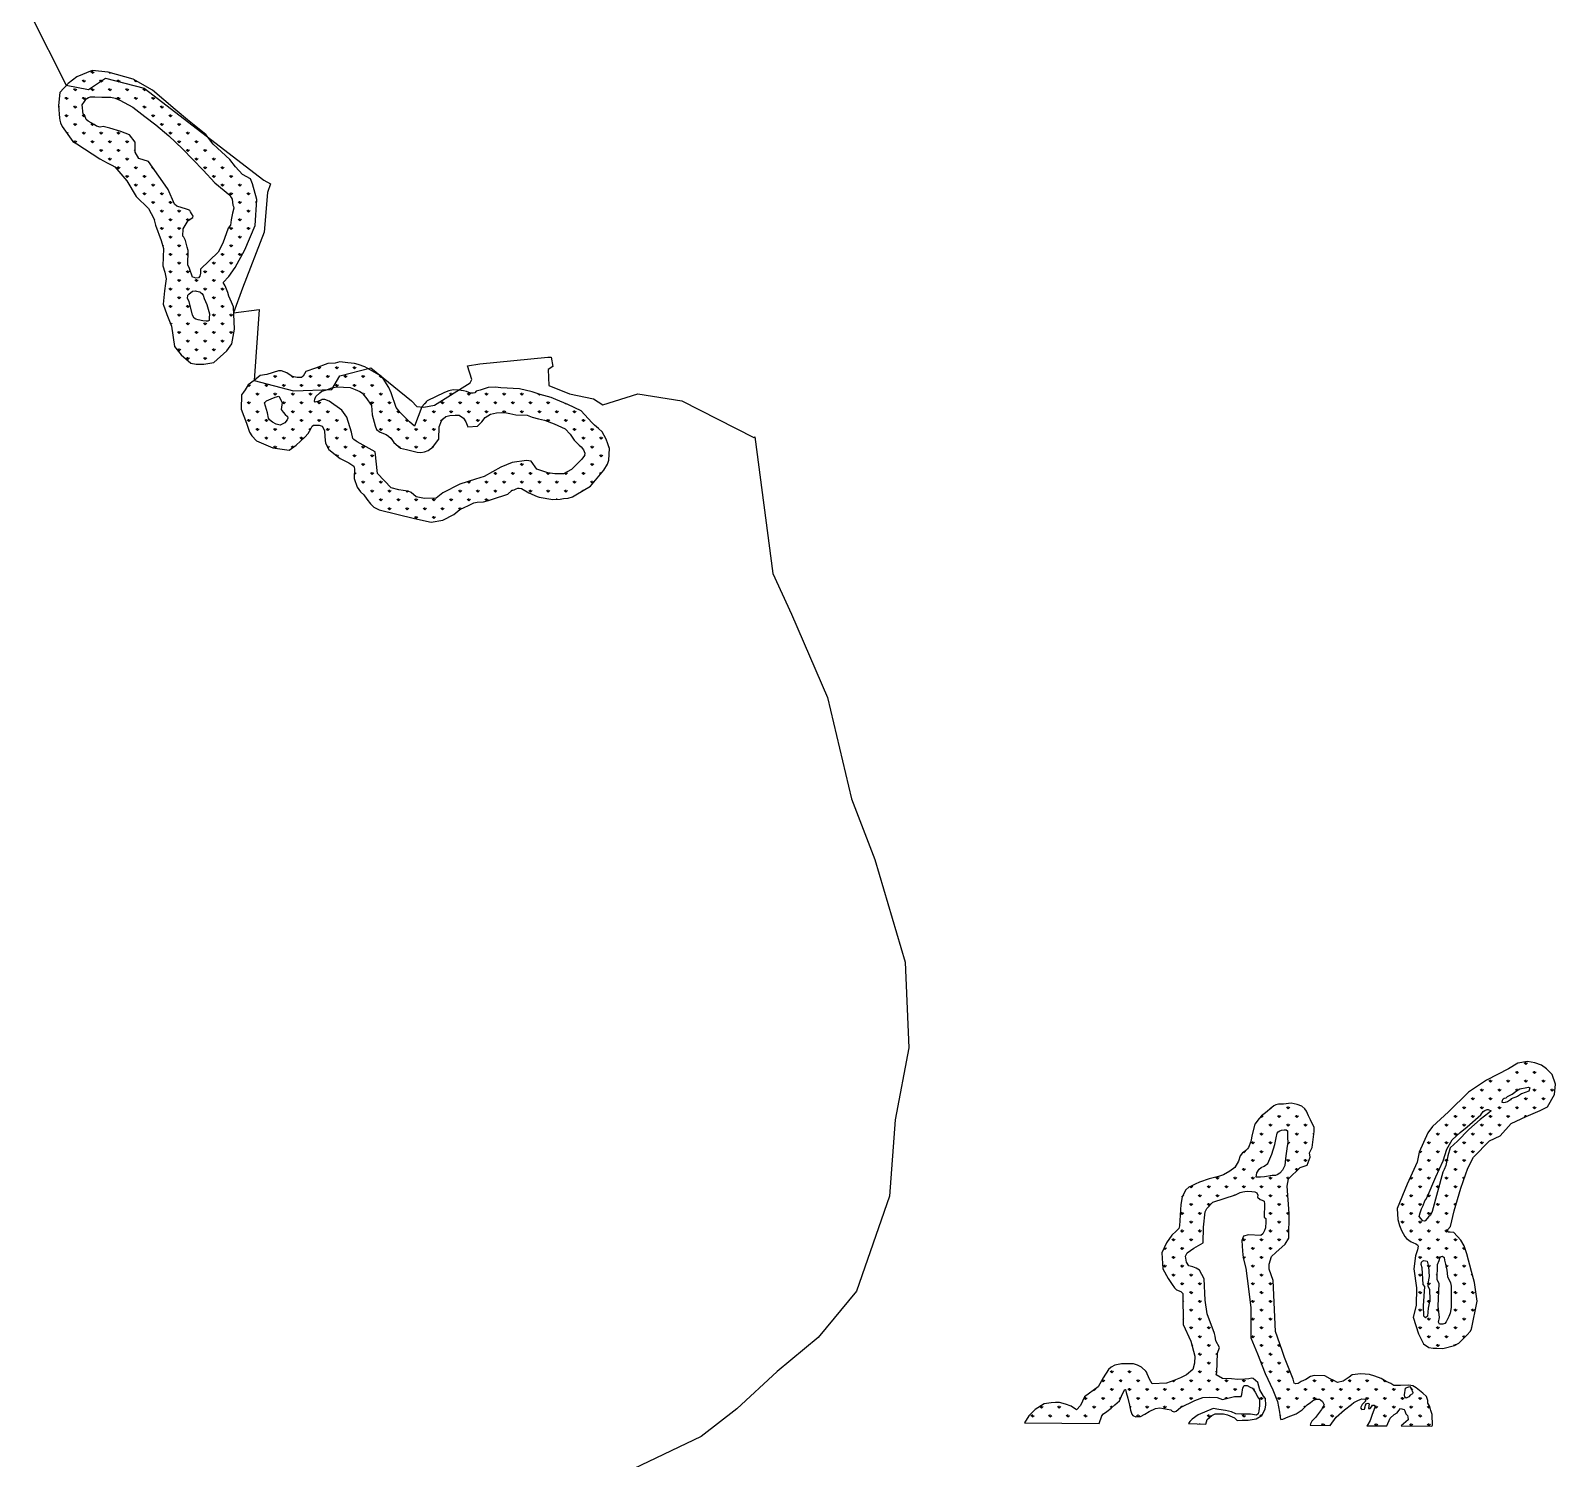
# Model space of a CAD drawing. Header units: metres. Extents: x 273377 to 358923, y 1974345 to 2116525.
# Drawn here: x 279092 to 282202, y 2032848 to 2035759 of the extents above; entities that cross this region are included whole.
import ezdxf

# ---------------------------------------------------------------- set-up
doc = ezdxf.new("R2010")
doc.units = ezdxf.units.M
doc.header["$MEASUREMENT"] = 0
doc.layers.add('DISTRICT BOUNDRY', color=86, linetype='Continuous')
doc.layers.add('MANGROOVE BUFFER ZONE', color=120, linetype='Continuous')
pattern_1 = [(90, (0, 0), (-17.96051224, 17.96051224), [4.7625, -31.15852448]), (45, (0, 0), (-17.96051224, 17.96051224), [4.7625, -20.6375]), (135, (0, 0), (-17.96051224, -17.96051224), [4.7625, -20.6375])]

msp = doc.modelspace()

# ---------------------------------------------------------------- hatches: boundary and pattern name
at = {"layer": 'MANGROOVE BUFFER ZONE'}
h = msp.add_hatch(dxfattribs=at)
h.set_pattern_fill('GRASS', color=256, scale=25)
h.paths.add_polyline_path([(279464.6, 2035527.5), (279449.8, 2035547.3), (279412.8, 2035577.1), (279387.3, 2035598.6), (279341.2, 2035637.4), (279301.5, 2035660.1), (279251, 2035674.4), (279218, 2035677.6), (279186.7, 2035664.6), (279168.9, 2035651.6), (279152.3, 2035632.8), (279149.6, 2035606.1), (279151.9, 2035580.6), (279152.4, 2035576.4), (279153.8, 2035571.4), (279156.8, 2035563.8), (279179, 2035533), (279187.2, 2035528.4), (279202.6, 2035518.1), (279234, 2035497.4), (279241.3, 2035493.6), (279248.7, 2035489.4), (279258.2, 2035485.1), (279264.5, 2035481.6), (279289.1, 2035452.6), (279308.2, 2035421), (279333.2, 2035396.4), (279343.6, 2035375.8), (279347.1, 2035362.2), (279358.6, 2035331.2), (279363.9, 2035315), (279362.3, 2035279.5), (279366.4, 2035266.9), (279368.8, 2035252.9), (279368, 2035243.8), (279365.4, 2035228.5), (279363, 2035201.6), (279370.5, 2035180.5), (279379.8, 2035156.6), (279385.8, 2035114.9), (279399.5, 2035097.9), (279419.4, 2035081.1), (279430.2, 2035079.3), (279446.2, 2035078.8), (279466.5, 2035082.5), (279492.9, 2035106.2), (279502.9, 2035120.5), (279508.4, 2035150.5), (279506.5, 2035196.1), (279502, 2035205.6), (279496.8, 2035217.4), (279495.1, 2035225.4), (279489.2, 2035238.9), (279485.5, 2035245.5), (279496.6, 2035258), (279510.1, 2035276), (279529.2, 2035312.1), (279550.9, 2035361.5), (279554.1, 2035415), (279545.2, 2035446.6), (279541.3, 2035457), (279524.9, 2035465.7), (279510.2, 2035481.3), (279499, 2035496.6)])
h.paths.add_polyline_path([(279234.6, 2035562.2), (279226.9, 2035564.6), (279222.1, 2035567.4), (279209.8, 2035574.4), (279205.9, 2035578.1), (279204.7, 2035581.7), (279203.8, 2035584.9), (279202.8, 2035586.5), (279200, 2035589.1), (279197.7, 2035607.7), (279202.4, 2035614.9), (279205.2, 2035618.4), (279207.3, 2035621), (279210.4, 2035622.6), (279214.8, 2035624.3), (279223.4, 2035624.3), (279237.6, 2035623.4), (279256.4, 2035623.3), (279264.9, 2035621.1), (279274.4, 2035617.5), (279301, 2035602.8), (279325.7, 2035584.2), (279347.8, 2035566.9), (279374.7, 2035544.7), (279402.6, 2035518.2), (279444.5, 2035474.9), (279468.3, 2035448.9), (279498.9, 2035423.5), (279501.4, 2035419.1), (279503.4, 2035415.3), (279504.1, 2035409.3), (279505.2, 2035403.2), (279506.2, 2035400.6), (279506.8, 2035397.3), (279504.1, 2035386.7), (279501.6, 2035373), (279500.3, 2035362.2), (279495.3, 2035356.1), (279484.8, 2035325.9), (279474.8, 2035307.6), (279439.1, 2035272.5), (279439.2, 2035264.4), (279438, 2035258.7), (279435.1, 2035254.8), (279429.7, 2035254.4), (279426.2, 2035255.6), (279422.9, 2035256.7), (279416.4, 2035274.1), (279413.5, 2035281.9), (279414, 2035311.1), (279411.7, 2035317.8), (279410.7, 2035322.7), (279408.3, 2035331.4), (279405, 2035337.8), (279402.8, 2035340), (279403.9, 2035355), (279414.1, 2035372.2), (279423.4, 2035378), (279424.1, 2035380.6), (279420.6, 2035385.9), (279418.5, 2035389.7), (279417, 2035392.2), (279414.8, 2035393.9), (279408.4, 2035395.7), (279401.9, 2035398.1), (279390.5, 2035401.5), (279385.9, 2035405.5), (279373, 2035435.2), (279362.5, 2035450.7), (279332.9, 2035492), (279313.3, 2035498.6), (279306.1, 2035511.5), (279306.1, 2035525.3), (279305.9, 2035531.9), (279294.2, 2035546.3), (279276.4, 2035553.7), (279254.2, 2035559.9), (279240.7, 2035563.5)], flags=16)
h.paths.add_polyline_path([(279422.8, 2035227.6), (279428.6, 2035228.4), (279431.1, 2035228.2), (279437.5, 2035226.4), (279438.7, 2035225.6), (279441.6, 2035223), (279444.5, 2035219.4), (279446.9, 2035213.2), (279451.9, 2035200.6), (279457.5, 2035181.6), (279457.1, 2035172.6), (279456.6, 2035167.8), (279454.2, 2035166.6), (279450.4, 2035166.4), (279443.8, 2035167.4), (279434.3, 2035169.3), (279429.8, 2035170.5), (279425.9, 2035172.9), (279422.8, 2035179.1), (279415.8, 2035206.9), (279412.9, 2035213.1), (279413, 2035219.9), (279415.6, 2035221.9)], flags=16)
h = msp.add_hatch(dxfattribs=at)
h.set_pattern_fill('GRASS', color=256)
h.set_pattern_definition(pattern_1)
h.paths.add_polyline_path([(279664, 2034947.5), (279666.9, 2034952.5), (279669.8, 2034954.5), (279681.1, 2034954.8), (279687.4, 2034952.9), (279692.2, 2034943.7), (279692.6, 2034931.1), (279694.2, 2034917.8), (279701, 2034904.9), (279724.2, 2034886.6), (279741.4, 2034877.6), (279751.7, 2034871.3), (279753.3, 2034865.9), (279752.6, 2034845.7), (279758.4, 2034828.5), (279765.4, 2034818.6), (279772, 2034812.9), (279778.3, 2034803.9), (279786, 2034794.2), (279792.4, 2034787.6), (279803.5, 2034781.7), (279875.2, 2034764.3), (279909.4, 2034757.1), (279933, 2034761), (279955.9, 2034772.7), (279967.7, 2034782.4), (279985.3, 2034791.2), (279996.6, 2034796.5), (280003, 2034797.8), (280016.5, 2034798.2), (280026.6, 2034800.9), (280034.5, 2034804.1), (280065.8, 2034814.2), (280074.3, 2034821.3), (280078.6, 2034823.1), (280082.8, 2034825.1), (280085.9, 2034826), (280089, 2034826.4), (280093.9, 2034825.5), (280108.4, 2034816.6), (280125.3, 2034809.4), (280129.8, 2034807.9), (280157.5, 2034803.3), (280172.6, 2034804.1), (280179.3, 2034805.3), (280189, 2034806.1), (280197.8, 2034808.8), (280204.4, 2034812.8), (280234.4, 2034830.2), (280261.6, 2034862.6), (280269, 2034875.4), (280271.8, 2034883.5), (280272.9, 2034907), (280266.4, 2034926.1), (280258.5, 2034941), (280250.4, 2034947.7), (280242.7, 2034954.5), (280237.4, 2034960.3), (280215.3, 2034984.2), (280188.4, 2034996.7), (280163.9, 2035007.3), (280154.2, 2035011.4), (280131.7, 2035017.3), (280115.7, 2035022.8), (280089.5, 2035028.6), (280051.7, 2035031.1), (280040.9, 2035032.2), (280026, 2035031.4), (280009.3, 2035026), (280001.1, 2035023.9), (279998.6, 2035020.9), (279995.1, 2035019.6), (279989.4, 2035019.8), (279981.2, 2035023), (279975.3, 2035024.8), (279965.6, 2035026.2), (279954.1, 2035026.8), (279945.7, 2035024.8), (279936.8, 2035021.6), (279901.3, 2035004.4), (279890.1, 2034992.3), (279882.8, 2034972.3), (279875.8, 2034952.9), (279865.6, 2034961.2), (279846.1, 2034980.7), (279837.8, 2034990.4), (279828.2, 2035020.3), (279823.3, 2035031.6), (279811.7, 2035049.6), (279807.4, 2035054.6), (279799.5, 2035059.3), (279793.1, 2035062.6), (279774.4, 2035073.4), (279760.8, 2035078.6), (279753.2, 2035080.5), (279739.7, 2035082), (279723, 2035083.6), (279713.8, 2035080.9), (279698.7, 2035080.7), (279673.4, 2035070.9), (279654.2, 2035064.2), (279648.3, 2035054.9), (279645.1, 2035051.6), (279636.2, 2035051.6), (279626, 2035053.6), (279615.4, 2035061.3), (279604.2, 2035065.7), (279598.1, 2035065.6), (279574.5, 2035058), (279560.5, 2035055.8), (279548.7, 2035045.9), (279536.3, 2035037), (279530.4, 2035026.9), (279526.7, 2035021.7), (279524.5, 2035019.3), (279522.5, 2035016.6), (279522.3, 2034987.4), (279532.9, 2034958.5), (279539.3, 2034940.3), (279543.6, 2034932.8), (279553.1, 2034922.9), (279586.4, 2034908.2), (279620, 2034903.8), (279634.4, 2034914.2), (279651.6, 2034930.4), (279658.8, 2034937.6)])
h.paths.add_polyline_path([(279611.4, 2034959.1), (279601.4, 2034954.5), (279593.1, 2034957), (279586.1, 2034960.8), (279580, 2034965.3), (279577.9, 2034969.2), (279575.9, 2034979.6), (279569.7, 2034999.9), (279573.6, 2035004.1), (279583, 2035008.6), (279591.4, 2035011.7), (279599.1, 2035013.9), (279605.6, 2035000.8), (279603.7, 2034986.3), (279607.6, 2034981.5), (279611.5, 2034976.5), (279616.4, 2034972.5), (279616.9, 2034969.2), (279615.9, 2034965.8)], flags=16)
h.paths.add_polyline_path([(279672.9, 2035001.5), (279671.7, 2035003.7), (279672, 2035007.7), (279674, 2035013.3), (279682.3, 2035020.9), (279686.5, 2035023.9), (279693.8, 2035026.1), (279698.3, 2035027.6), (279707, 2035030.8), (279710.7, 2035031.8), (279717.1, 2035032.5), (279744.6, 2035031.5), (279754.4, 2035027.5), (279763.8, 2035023.3), (279769.3, 2035020), (279772.1, 2035016), (279776, 2035011.1), (279787.8, 2034994.7), (279789.3, 2034975.7), (279795.6, 2034953.6), (279798, 2034945.9), (279805.3, 2034940.3), (279817.5, 2034935.4), (279822.6, 2034932.5), (279827.6, 2034927.3), (279833.5, 2034919.4), (279846.7, 2034907.9), (279859.3, 2034905.1), (279870, 2034902.3), (279880.9, 2034899.9), (279888.5, 2034899), (279895.9, 2034900.1), (279903.3, 2034902.9), (279913.3, 2034910.4), (279916, 2034914.7), (279925.2, 2034926.1), (279925.9, 2034951), (279930.6, 2034963.5), (279933.9, 2034967.9), (279939.6, 2034972), (279947.7, 2034974.4), (279958.1, 2034975.3), (279966.5, 2034975.3), (279975.7, 2034968.7), (279980.2, 2034961.2), (279984.3, 2034951.6), (280004.1, 2034952.8), (280012.5, 2034961.7), (280019.4, 2034970.3), (280030.7, 2034977.3), (280043, 2034979.6), (280052.7, 2034980.2), (280062.8, 2034980), (280070.1, 2034978.5), (280082.1, 2034975.7), (280105.1, 2034974.9), (280115.4, 2034971.1), (280128.5, 2034967.4), (280140.8, 2034964.6), (280160, 2034957.6), (280183, 2034947), (280193.1, 2034936), (280201.3, 2034924.2), (280209.2, 2034915.8), (280211.6, 2034913.8), (280215.3, 2034910.7), (280220.4, 2034904.2), (280222.9, 2034897.8), (280222.1, 2034892.5), (280217, 2034885.3), (280195.5, 2034864.1), (280179.5, 2034855.7), (280161.7, 2034855.5), (280147.1, 2034857.7), (280131.3, 2034863), (280124.9, 2034865), (280113.3, 2034881.4), (280103.8, 2034882.3), (280074.7, 2034878.8), (280051.4, 2034868.8), (280017.3, 2034850), (280000.2, 2034844.3), (279967.9, 2034834.3), (279933.1, 2034816.6), (279919.6, 2034805.9), (279895.8, 2034804.9), (279878.7, 2034808.4), (279868.8, 2034817.3), (279862.8, 2034819.8), (279852.5, 2034821.2), (279843.2, 2034823), (279828, 2034826.9), (279800.3, 2034856.2), (279795.5, 2034900.5), (279758.9, 2034920.7), (279756.3, 2034922), (279751.6, 2034925.3), (279749.6, 2034927.7), (279746.7, 2034940.2), (279737.8, 2034970.8), (279727.4, 2034985.2), (279701.6, 2035003.3), (279692.6, 2035007), (279687.2, 2035007), (279685.2, 2035005.9), (279680.9, 2035004.6), (279678.3, 2035002.6)], flags=16)
h = msp.add_hatch(dxfattribs=at)
h.set_pattern_fill('GRASS', color=256)
h.set_pattern_definition(pattern_1)
h.paths.add_polyline_path([(282014.8, 2033092.5), (282022.2, 2033100.2), (282028, 2033106.5), (282031, 2033111.3), (282042.4, 2033168.7), (282036.8, 2033206.5), (282030.9, 2033229.2), (282021.4, 2033265.2), (282016.1, 2033281.6), (282009.5, 2033293.2), (281994.6, 2033308.3), (281987.1, 2033309.3), (281983.4, 2033309), (281982.7, 2033311.6), (281982.8, 2033314.5), (281987.9, 2033320.5), (281995.9, 2033352.8), (282009, 2033399.1), (282023.3, 2033439.6), (282035.2, 2033462.3), (282067.7, 2033495.5), (282089.3, 2033505.7), (282111.5, 2033530.6), (282142.2, 2033545.3), (282170.7, 2033557.6), (282186.1, 2033565), (282200.2, 2033590.2), (282202.2, 2033611), (282195.6, 2033630.4), (282190.1, 2033636.4), (282183.8, 2033642.6), (282173.7, 2033649.5), (282160.4, 2033654.4), (282145.3, 2033657), (282125.5, 2033654.1), (282106.1, 2033642.2), (282061.2, 2033619), (282025.1, 2033595), (281984, 2033554.3), (281951.1, 2033524.9), (281941.7, 2033512), (281924.5, 2033472.6), (281919.9, 2033451.8), (281899.9, 2033406.9), (281879.3, 2033357.6), (281880.9, 2033335.3), (281883.9, 2033323), (281887.9, 2033312.4), (281895.2, 2033300.5), (281898.5, 2033296.5), (281908, 2033289.7), (281911.6, 2033288.2), (281917.4, 2033285.2), (281920.8, 2033283.4), (281921.9, 2033280.7), (281920.5, 2033273.1), (281917, 2033261), (281913.1, 2033234.4), (281918.7, 2033195.7), (281917.9, 2033159.5), (281911.7, 2033135.7), (281922.9, 2033101.7), (281932.9, 2033081.4), (281944.1, 2033073.9), (281953.1, 2033072.9), (281959.9, 2033072.9), (281972.6, 2033072.2), (281996.1, 2033078.5), (282004.8, 2033082.9)])
h.paths.add_polyline_path([(281965.4, 2033121.8), (281963.7, 2033126), (281965.4, 2033135.6), (281963, 2033158.6), (281965.1, 2033204.6), (281960.9, 2033212.2), (281961.8, 2033243.1), (281965.3, 2033251.5), (281967.3, 2033258.5), (281968.8, 2033259.9), (281971.6, 2033260.2), (281975, 2033257.6), (281976.2, 2033251.9), (281977.8, 2033244), (281979.1, 2033238), (281980.3, 2033231.6), (281982.3, 2033219.2), (281987.8, 2033206.3), (281989.8, 2033199.4), (281989.8, 2033194.3), (281989.7, 2033155.5), (281987.1, 2033144.4), (281984.9, 2033137.5), (281982.3, 2033132), (281979.4, 2033126.7), (281976.8, 2033123.3), (281972.8, 2033121.6)], flags=16)
h.paths.add_polyline_path([(281936.8, 2033134.8), (281933.4, 2033138), (281932.8, 2033158.9), (281935.6, 2033198.7), (281932.2, 2033202.7), (281930.1, 2033236.6), (281928.6, 2033243.4), (281928.8, 2033248.2), (281930.8, 2033250.1), (281933.9, 2033251.5), (281940.3, 2033249.9), (281943.5, 2033239.5), (281944.8, 2033218.8), (281941.9, 2033204.9), (281941.9, 2033199.9), (281945.3, 2033192.7), (281946.3, 2033171), (281942.3, 2033154), (281941, 2033138.3)], flags=16)
h.paths.add_polyline_path([(281934.1, 2033331.5), (281931.5, 2033332.2), (281924.5, 2033341.1), (281926.3, 2033348.8), (281929.1, 2033357), (281932.2, 2033363.5), (281935.9, 2033373.4), (281937.8, 2033376.2), (281940.2, 2033380.6), (281958, 2033422.2), (281973, 2033454.7), (281980.5, 2033478.2), (281991.8, 2033497.3), (282008.1, 2033512.8), (282022, 2033523.9), (282049.9, 2033548.6), (282054.4, 2033555.1), (282057.8, 2033557.2), (282063, 2033559.5), (282064.9, 2033559.5), (282071.3, 2033556.5), (282066.4, 2033552.3), (282048.3, 2033538.9), (282025.6, 2033518.4), (282002.6, 2033494.9), (281987.6, 2033481.2), (281982.5, 2033464.9), (281978.4, 2033445.2), (281975.2, 2033437.1), (281972.2, 2033431.9), (281950.6, 2033351.5), (281947.4, 2033344.2), (281943.3, 2033340.7), (281940.7, 2033337.4), (281936.4, 2033332.3)], flags=16)
h.paths.add_polyline_path([(282093.3, 2033573.4), (282094.3, 2033578.3), (282095.6, 2033581.4), (282097.3, 2033582.7), (282101.3, 2033583.4), (282104.3, 2033585.6), (282114.1, 2033590.5), (282119.2, 2033594.9), (282122.8, 2033597.7), (282129.8, 2033601.7), (282143.8, 2033604), (282147, 2033604.6), (282150, 2033603.7), (282147.9, 2033596.5), (282140.4, 2033593.8), (282133.2, 2033591.2), (282124.4, 2033585.7), (282111.6, 2033581.2), (282110.2, 2033579.2), (282104.4, 2033575.2), (282099.8, 2033573.5), (282096.7, 2033572.8)], flags=16)
h = msp.add_hatch(dxfattribs=at)
h.set_pattern_fill('GRASS', color=256)
h.set_pattern_definition(pattern_1)
h.paths.add_polyline_path([(281626.7, 2033210.4), (281618.6, 2033233.5), (281618.1, 2033244), (281623, 2033259.4), (281632.1, 2033268), (281650.7, 2033284.7), (281658.5, 2033297.1), (281658.8, 2033347.5), (281655.2, 2033402.9), (281657.8, 2033418.3), (281681.6, 2033441.3), (281696, 2033446.1), (281701.6, 2033461.9), (281700.9, 2033470.7), (281706.1, 2033482), (281709.9, 2033514.8), (281709.9, 2033522.9), (281702.3, 2033538.6), (281698.2, 2033546.6), (281694.2, 2033556.3), (281691, 2033560.8), (281685, 2033565.9), (281675.2, 2033569.5), (281663.5, 2033572.1), (281647.5, 2033570.3), (281644.2, 2033570.3), (281637.4, 2033570.2), (281631.8, 2033568.7), (281628.1, 2033567), (281623.6, 2033563.7), (281611, 2033552.3), (281602.5, 2033546.4), (281597.8, 2033541.2), (281588.8, 2033529.2), (281583.8, 2033508.1), (281580.9, 2033493.9), (281576.2, 2033482.2), (281574.1, 2033479), (281570.6, 2033475.9), (281567.6, 2033473.2), (281564, 2033470.8), (281559.1, 2033464.6), (281555.7, 2033454.2), (281548.6, 2033441.2), (281538, 2033433.4), (281525.4, 2033426.4), (281515.2, 2033423), (281495.9, 2033417.9), (281476, 2033411.1), (281467.5, 2033407), (281459, 2033403.2), (281454.2, 2033401), (281448.4, 2033395.4), (281440.6, 2033381.6), (281438.2, 2033365.6), (281435.6, 2033321.9), (281434.1, 2033316.6), (281429, 2033311.3), (281419.8, 2033303), (281409, 2033287.3), (281399.5, 2033267.3), (281401.4, 2033234.7), (281412.7, 2033214.8), (281420.2, 2033202.3), (281425.3, 2033196.1), (281429.1, 2033191.9), (281438.4, 2033188.6), (281442.5, 2033183.9), (281442.7, 2033120.8), (281458.3, 2033086.7), (281466.5, 2033056.6), (281466, 2033042.4), (281462.9, 2033029), (281449.7, 2033018.2), (281437.2, 2033012.4), (281424.2, 2033006.7), (281409.3, 2033001.1), (281379.6, 2033000), (281374.2, 2033009.8), (281367.7, 2033025.2), (281358.3, 2033033.9), (281350, 2033038), (281341.9, 2033040.5), (281330.7, 2033041), (281324.4, 2033041), (281316.9, 2033041), (281303.4, 2033038), (281296.3, 2033034.1), (281290.9, 2033029.3), (281279.5, 2033012.5), (281269.4, 2032993.6), (281241.9, 2032973.8), (281233.5, 2032956), (281225.6, 2032947.2), (281223.1, 2032948.4), (281214.6, 2032954.5), (281202.7, 2032958.7), (281191.1, 2032961.7), (281182.4, 2032961.7), (281173.7, 2032961.4), (281159.7, 2032959.3), (281141, 2032947.9), (281128.1, 2032934.5), (281119.3, 2032920.3), (281271.5, 2032919.1), (281276.8, 2032935.1), (281280.4, 2032939), (281287.4, 2032943.4), (281296.4, 2032950.6), (281303.8, 2032957), (281313.1, 2032965.7), (281319.4, 2032979.8), (281324, 2032988.5), (281325.7, 2032988.5), (281326.7, 2032982.5), (281329.8, 2032971.1), (281333.5, 2032956.4), (281335.8, 2032946.3), (281338.1, 2032938.1), (281340.6, 2032935.3), (281346.5, 2032932.8), (281355.8, 2032933.4), (281364.8, 2032937.9), (281373.9, 2032943.8), (281386.7, 2032949.7), (281395.4, 2032951.3), (281417.5, 2032946.9), (281420.2, 2032944.1), (281424.6, 2032942.9), (281429, 2032944.6), (281437.2, 2032951.7), (281466.7, 2032965.9), (281482.8, 2032972.3), (281497.3, 2032972.6), (281512.6, 2032972.1), (281522.9, 2032968.4), (281547.4, 2032974.1), (281561.1, 2032974.4), (281562.3, 2032978.2), (281564.9, 2032992.2), (281567.5, 2032996.9), (281573.8, 2032996.9), (281579.9, 2032993.4), (281584.3, 2032990.9), (281589.5, 2032983.3), (281592.6, 2032978.6), (281594.5, 2032973.4), (281598.8, 2032967.8), (281598.3, 2032955.9), (281597.3, 2032944.1), (281595.9, 2032939.2), (281592.8, 2032936.4), (281580.3, 2032938), (281561.1, 2032938), (281550.5, 2032938.8), (281541.4, 2032943), (281529.2, 2032945.4), (281515.7, 2032947.7), (281504.1, 2032949.7), (281473.3, 2032936.7), (281461.4, 2032927.8), (281456.5, 2032923.1), (281453.6, 2032919.3), (281489.3, 2032917.6), (281491.8, 2032927.5), (281501.3, 2032935.5), (281508.3, 2032938.6), (281515.4, 2032938.9), (281525.4, 2032938.6), (281533.3, 2032937.1), (281547.4, 2032931), (281553.3, 2032925.1), (281563.2, 2032925.7), (281575.8, 2032925.7), (281591.6, 2032928.9), (281603.4, 2032935.6), (281606.6, 2032941.6), (281610.3, 2032949.2), (281611.5, 2032956.2), (281610.8, 2032969.8), (281606.9, 2032974.9), (281599.6, 2032987.7), (281595.2, 2033002.9), (281585.5, 2033010.9), (281583.1, 2033011.4), (281577.1, 2033010.3), (281568.4, 2033009.4), (281554.6, 2033009.2), (281541.3, 2033009.9), (281523.4, 2033010.9), (281510.5, 2033018.6), (281511.9, 2033023.4), (281513, 2033062.3), (281517.2, 2033073.8), (281509.8, 2033087.8), (281508.4, 2033097.1), (281506.6, 2033102.4), (281492, 2033142.8), (281487.9, 2033170.8), (281485.5, 2033214), (281476.1, 2033231.9), (281469.8, 2033235.9), (281462.6, 2033238.8), (281454.6, 2033240.5), (281449.5, 2033247.9), (281447.8, 2033260.3), (281451, 2033266.8), (281464.8, 2033276.5), (281483.6, 2033287.7), (281484.6, 2033319.8), (281488.1, 2033350.5), (281491.4, 2033357.8), (281503.6, 2033370.6), (281549.7, 2033385.5), (281558.9, 2033389.9), (281564.3, 2033391.6), (281568.6, 2033392.2), (281574, 2033392.9), (281583.3, 2033392.2), (281588.8, 2033391.2), (281593.5, 2033389.5), (281595.1, 2033384.5), (281594.8, 2033380.6), (281599.9, 2033375.7), (281604.2, 2033374.4), (281608.3, 2033372.5), (281608.8, 2033367.2), (281608.3, 2033339.6), (281611.6, 2033337.3), (281611.6, 2033330), (281610.8, 2033317.9), (281608.7, 2033312.8), (281605.1, 2033306.1), (281601.4, 2033302.7), (281575.9, 2033304.1), (281565.9, 2033301.2), (281562.4, 2033292.3), (281564.2, 2033270.3), (281565, 2033257), (281570.9, 2033235.9), (281573.3, 2033214.5), (281580.9, 2033155.8), (281581.2, 2033117.6), (281580.8, 2033094.1), (281594.6, 2033061), (281610.5, 2033020.8), (281626, 2032987.5), (281635.3, 2032964.3), (281639.3, 2032942.2), (281640.8, 2032931.4), (281642.1, 2032927.6), (281646.3, 2032927.9), (281657.2, 2032932.5), (281673.2, 2032938.6), (281685.8, 2032947), (281696, 2032957.3), (281698.8, 2032959.2), (281701.8, 2032961.3), (281706.5, 2032965.1), (281711, 2032967.5), (281714.8, 2032969), (281720.8, 2032969), (281722.9, 2032967.7), (281726.9, 2032963.8), (281730.2, 2032956.9), (281725.1, 2032947.9), (281712.6, 2032931.4), (281705.2, 2032923.6), (281702.6, 2032918.4), (281701.9, 2032915.7), (281742.8, 2032915.3), (281755.2, 2032932.4), (281772.2, 2032946.7), (281786.2, 2032957.9), (281790.7, 2032961.8), (281794, 2032963.6), (281798.9, 2032966.1), (281803.8, 2032968), (281807.2, 2032969.2), (281813.6, 2032968.9), (281815.7, 2032965.5), (281811.7, 2032961.3), (281808.2, 2032957.9), (281804.8, 2032951.2), (281807.1, 2032948), (281812.7, 2032948.5), (281814.3, 2032953.4), (281814.9, 2032956.3), (281816.6, 2032960), (281819.6, 2032960.3), (281822, 2032959.1), (281821.2, 2032949.8), (281824.2, 2032949.9), (281827.1, 2032953.4), (281829.2, 2032956.8), (281833.4, 2032956.8), (281833.6, 2032952), (281828.3, 2032937.7), (281824.2, 2032925.5), (281819.7, 2032917.2), (281817.5, 2032914.7), (281858.4, 2032914.4), (281865.1, 2032929.9), (281873, 2032937.3), (281879.4, 2032941.2), (281882.9, 2032945.4), (281886.4, 2032949.6), (281893.8, 2032947.4), (281895.2, 2032945.1), (281896.9, 2032939.1), (281898.1, 2032937.3), (281900.3, 2032935.2), (281901.3, 2032932.5), (281901.5, 2032926.9), (281887.4, 2032914.2), (281950.3, 2032913.7), (281951, 2032914.6), (281951.3, 2032915.9), (281951.3, 2032921.7), (281950.9, 2032930.7), (281950.6, 2032937.5), (281948.1, 2032945.7), (281945.9, 2032953.9), (281941.6, 2032960.7), (281942, 2032965.9), (281939, 2032974.5), (281931.7, 2032981.1), (281917.9, 2032991.7), (281911.2, 2032995.8), (281903.4, 2032997), (281886.4, 2032996.8), (281872.4, 2032996.7), (281866.4, 2033000.4), (281856.9, 2033004.7), (281846.4, 2033010.6), (281834.1, 2033015.4), (281822.7, 2033019.2), (281805.4, 2033020.1), (281787.8, 2033018.3), (281781.7, 2033013.3), (281769.3, 2033005.3), (281757.9, 2033002.8), (281750.2, 2033006.9), (281743, 2033010.3), (281731.8, 2033016.5), (281710.3, 2033016.8), (281702.8, 2033015), (281693.1, 2033009.1), (281683.9, 2033004.8), (281677.5, 2033000.9), (281672.6, 2032999.7), (281669.1, 2033001.6), (281667.4, 2033009.7), (281649.8, 2033054), (281645, 2033068.2), (281631.2, 2033106.9)])
h.paths.add_polyline_path([(281600.8, 2033421.2), (281591.8, 2033421.3), (281593.5, 2033430), (281597.6, 2033437.9), (281601.7, 2033441), (281608.3, 2033443.7), (281615.3, 2033449.1), (281623.8, 2033468.2), (281630, 2033488), (281632.4, 2033501.7), (281634.4, 2033511), (281636.6, 2033513.9), (281640.1, 2033515.8), (281643.6, 2033517.3), (281648.7, 2033518), (281653.2, 2033517.9), (281655.5, 2033515.6), (281655.7, 2033509), (281656, 2033502.6), (281656.2, 2033492.3), (281654.9, 2033484.5), (281651.9, 2033459.3), (281650.5, 2033445), (281645.4, 2033435.5), (281640.4, 2033429.4), (281634.8, 2033426.5), (281631.3, 2033424.9), (281624.2, 2033424.8), (281609, 2033422.2)], flags=16)
h.paths.add_polyline_path([(281896.5, 2032991.4), (281898.8, 2032992.7), (281905.3, 2032994.4), (281907.8, 2032990.3), (281911.6, 2032982.3), (281910.9, 2032979.7), (281905.6, 2032976.7), (281903.3, 2032973.8), (281897.7, 2032970.8), (281895.2, 2032972.7), (281894.1, 2032977.6)], flags=16)
h.paths.add_polyline_path([(281936.8, 2033134.8), (281933.4, 2033138), (281932.8, 2033158.9), (281935.6, 2033198.7), (281932.2, 2033202.7), (281930.1, 2033236.6), (281928.6, 2033243.4), (281928.8, 2033248.2), (281930.8, 2033250.1), (281933.9, 2033251.5), (281940.3, 2033249.9), (281943.5, 2033239.5), (281944.8, 2033218.8), (281941.9, 2033204.9), (281941.9, 2033199.9), (281945.3, 2033192.7), (281946.3, 2033171), (281942.3, 2033154), (281941, 2033138.3)], flags=16)
h.paths.add_polyline_path([(281934.1, 2033331.5), (281931.5, 2033332.2), (281924.5, 2033341.1), (281926.3, 2033348.8), (281929.1, 2033357), (281932.2, 2033363.5), (281935.9, 2033373.4), (281937.8, 2033376.2), (281940.2, 2033380.6), (281958, 2033422.2), (281973, 2033454.7), (281980.5, 2033478.2), (281991.8, 2033497.3), (282008.1, 2033512.8), (282022, 2033523.9), (282049.9, 2033548.6), (282054.4, 2033555.1), (282057.8, 2033557.2), (282063, 2033559.5), (282064.9, 2033559.5), (282071.3, 2033556.5), (282066.4, 2033552.3), (282048.3, 2033538.9), (282025.6, 2033518.4), (282002.6, 2033494.9), (281987.6, 2033481.2), (281982.5, 2033464.9), (281978.4, 2033445.2), (281975.2, 2033437.1), (281972.2, 2033431.9), (281950.6, 2033351.5), (281947.4, 2033344.2), (281943.3, 2033340.7), (281940.7, 2033337.4), (281936.4, 2033332.3)], flags=16)

# ---------------------------------------------------------------- linework, layer by layer
at = {"layer": 'DISTRICT BOUNDRY'}
msp.add_polyline3d([(279092.4, 2035792.2, 0), (279165, 2035647.6, 0), (279210.8, 2035638.8, 0), (279245.7, 2035662.5, 0), (279324.3, 2035641.6, 0), (279568.2, 2035454, 0), (279582.1, 2035447, 0), (279575.4, 2035428.9, 0), (279568.8, 2035348.3, 0), (279524.8, 2035234.2, 0), (279506.4, 2035183.7, 0), (279558.9, 2035190.5, 0), (279548.2, 2035045.6, 0), (279628.7, 2035024.4, 0), (279707.2, 2035027.7, 0), (279723.5, 2035055.3, 0), (279786.3, 2035071.7, 0), (279869.2, 2035004.3, 0), (279880.5, 2034992.7, 0), (279894.8, 2034991.2, 0), (279916.3, 2034995.6, 0), (279988.7, 2035040.7, 0), (279992.7, 2035047.8, 0), (279983.4, 2035075.6, 0), (280008.7, 2035079.6, 0), (280147.6, 2035093.1, 0), (280154.1, 2035093.2, 0), (280157.5, 2035074.6, 0), (280147.8, 2035068.2, 0), (280149.2, 2035035.8, 0), (280191.4, 2035018.4, 0), (280240.8, 2035008.3, 0), (280259.5, 2034996.2, 0), (280330.9, 2035018.5, 0), (280420.9, 2035004.5, 0), (280567.6, 2034929.8, 0), (280569.2, 2034930.9, 0), (280606.1, 2034652.1, 0), (280644.5, 2034569.2, 0), (280717.6, 2034399.6, 0), (280766.7, 2034192.8, 0), (280814.2, 2034069, 0), (280876, 2033859.7, 0), (280883.2, 2033685, 0), (280856, 2033538.6, 0), (280844.1, 2033382.4, 0), (280776.6, 2033188.8, 0), (280698.5, 2033094.4, 0), (280614.7, 2033025.4, 0), (280533.1, 2032948.9, 0), (280459.8, 2032892.8, 0), (280321.9, 2032826.7, 0)], dxfattribs=at)
at = {"layer": 'MANGROOVE BUFFER ZONE', "flags": 128}
for points in [[(279529.2, 2035312.1), (279550.9, 2035361.5), (279554.1, 2035415), (279545.2, 2035446.6), (279541.3, 2035457), (279524.9, 2035465.7), (279510.2, 2035481.3), (279499, 2035496.6), (279464.6, 2035527.5), (279449.8, 2035547.3), (279412.8, 2035577.1), (279387.3, 2035598.6), (279341.2, 2035637.4), (279301.5, 2035660.1), (279251, 2035674.4), (279218, 2035677.6), (279186.7, 2035664.6), (279168.9, 2035651.6), (279152.3, 2035632.8), (279149.6, 2035606.1), (279151.9, 2035580.6), (279152.4, 2035576.4), (279153.8, 2035571.4), (279156.8, 2035563.8), (279179, 2035533), (279187.2, 2035528.4), (279202.6, 2035518.1), (279234, 2035497.4), (279241.3, 2035493.6), (279248.7, 2035489.4), (279258.2, 2035485.1), (279264.5, 2035481.6), (279289.1, 2035452.6), (279308.2, 2035421), (279333.2, 2035396.4), (279343.6, 2035375.8), (279347.1, 2035362.2), (279358.6, 2035331.2), (279363.9, 2035315), (279362.3, 2035279.5), (279366.4, 2035266.9), (279368.8, 2035252.9), (279368, 2035243.8), (279365.4, 2035228.5), (279363, 2035201.6), (279370.5, 2035180.5), (279379.8, 2035156.6), (279385.8, 2035114.9), (279399.5, 2035097.9), (279419.4, 2035081.1), (279430.2, 2035079.3), (279446.2, 2035078.8), (279466.5, 2035082.5), (279492.9, 2035106.2), (279502.9, 2035120.5), (279508.4, 2035150.5), (279506.5, 2035196.1), (279502, 2035205.6), (279496.8, 2035217.4), (279495.1, 2035225.4), (279489.2, 2035238.9), (279485.5, 2035245.5), (279496.6, 2035258), (279510.1, 2035276)], [(279414, 2035311.1), (279411.7, 2035317.8), (279410.7, 2035322.7), (279408.3, 2035331.4), (279405, 2035337.8), (279402.8, 2035340), (279403.9, 2035355), (279414.1, 2035372.2), (279423.4, 2035378), (279424.1, 2035380.6), (279420.6, 2035385.9), (279418.5, 2035389.7), (279417, 2035392.2), (279414.8, 2035393.9), (279408.4, 2035395.7), (279401.9, 2035398.1), (279390.5, 2035401.5), (279385.9, 2035405.5), (279373, 2035435.2), (279362.5, 2035450.7), (279332.9, 2035492), (279313.3, 2035498.6), (279306.1, 2035511.5), (279306.1, 2035525.3), (279305.9, 2035531.9), (279294.2, 2035546.3), (279276.4, 2035553.7), (279254.2, 2035559.9), (279240.7, 2035563.5), (279234.6, 2035562.2), (279226.9, 2035564.6), (279222.1, 2035567.4), (279209.8, 2035574.4), (279205.9, 2035578.1), (279204.7, 2035581.7), (279203.8, 2035584.9), (279202.8, 2035586.5), (279200, 2035589.1), (279197.7, 2035607.7), (279202.4, 2035614.9), (279205.2, 2035618.4), (279207.3, 2035621), (279210.4, 2035622.6), (279214.8, 2035624.3), (279223.4, 2035624.3), (279237.6, 2035623.4), (279256.4, 2035623.3), (279264.9, 2035621.1), (279274.4, 2035617.5), (279301, 2035602.8), (279325.7, 2035584.2), (279347.8, 2035566.9), (279374.7, 2035544.7), (279402.6, 2035518.2), (279444.5, 2035474.9), (279468.3, 2035448.9), (279498.9, 2035423.5), (279501.4, 2035419.1), (279503.4, 2035415.3), (279504.1, 2035409.3), (279505.2, 2035403.2), (279506.2, 2035400.6), (279506.8, 2035397.3), (279504.1, 2035386.7), (279501.6, 2035373), (279500.3, 2035362.2), (279495.3, 2035356.1), (279484.8, 2035325.9), (279474.8, 2035307.6), (279439.1, 2035272.5), (279439.2, 2035264.4), (279438, 2035258.7), (279435.1, 2035254.8), (279429.7, 2035254.4), (279426.2, 2035255.6), (279422.9, 2035256.7), (279416.4, 2035274.1), (279413.5, 2035281.9)], [(279422.8, 2035227.6), (279428.6, 2035228.4), (279431.1, 2035228.2), (279437.5, 2035226.4), (279438.7, 2035225.6), (279441.6, 2035223), (279444.5, 2035219.4), (279446.9, 2035213.2), (279451.9, 2035200.6), (279457.5, 2035181.6), (279457.1, 2035172.6), (279456.6, 2035167.8), (279454.2, 2035166.6), (279450.4, 2035166.4), (279443.8, 2035167.4), (279434.3, 2035169.3), (279429.8, 2035170.5), (279425.9, 2035172.9), (279422.8, 2035179.1), (279415.8, 2035206.9), (279412.9, 2035213.1), (279413, 2035219.9), (279415.6, 2035221.9)], [(279837.8, 2034990.4), (279828.2, 2035020.3), (279823.3, 2035031.6), (279811.7, 2035049.6), (279807.4, 2035054.6), (279799.5, 2035059.3), (279793.1, 2035062.6), (279774.4, 2035073.4), (279760.8, 2035078.6), (279753.2, 2035080.5), (279739.7, 2035082), (279723, 2035083.6), (279713.8, 2035080.9), (279698.7, 2035080.7), (279673.4, 2035070.9), (279654.2, 2035064.2), (279648.3, 2035054.9), (279645.1, 2035051.6), (279636.2, 2035051.6), (279626, 2035053.6), (279615.4, 2035061.3), (279604.2, 2035065.7), (279598.1, 2035065.6), (279574.5, 2035058), (279560.5, 2035055.8), (279548.7, 2035045.9), (279536.3, 2035037), (279530.4, 2035026.9), (279526.7, 2035021.7), (279524.5, 2035019.3), (279522.5, 2035016.6), (279522.3, 2034987.4), (279532.9, 2034958.5), (279539.3, 2034940.3), (279543.6, 2034932.8), (279553.1, 2034922.9), (279586.4, 2034908.2), (279620, 2034903.8), (279634.4, 2034914.2), (279651.6, 2034930.4), (279658.8, 2034937.6), (279664, 2034947.5), (279666.9, 2034952.5), (279669.8, 2034954.5), (279681.1, 2034954.8), (279687.4, 2034952.9), (279692.2, 2034943.7), (279692.6, 2034931.1), (279694.2, 2034917.8), (279701, 2034904.9), (279724.2, 2034886.6), (279741.4, 2034877.6), (279751.7, 2034871.3), (279753.3, 2034865.9), (279752.6, 2034845.7), (279758.4, 2034828.5), (279765.4, 2034818.6), (279772, 2034812.9), (279778.3, 2034803.9), (279786, 2034794.2), (279792.4, 2034787.6), (279803.5, 2034781.7), (279875.2, 2034764.3), (279909.4, 2034757.1), (279933, 2034761), (279955.9, 2034772.7), (279967.7, 2034782.4), (279985.3, 2034791.2), (279996.6, 2034796.5), (280003, 2034797.8), (280016.5, 2034798.2), (280026.6, 2034800.9), (280034.5, 2034804.1), (280065.8, 2034814.2), (280074.3, 2034821.3), (280078.6, 2034823.1), (280082.8, 2034825.1), (280085.9, 2034826), (280089, 2034826.4), (280093.9, 2034825.5), (280108.4, 2034816.6), (280125.3, 2034809.4), (280129.8, 2034807.9), (280157.5, 2034803.3), (280172.6, 2034804.1), (280179.3, 2034805.3), (280189, 2034806.1), (280197.8, 2034808.8), (280204.4, 2034812.8), (280234.4, 2034830.2), (280261.6, 2034862.6), (280269, 2034875.4), (280271.8, 2034883.5), (280272.9, 2034907), (280266.4, 2034926.1), (280258.5, 2034941), (280250.4, 2034947.7), (280242.7, 2034954.5), (280237.4, 2034960.3), (280215.3, 2034984.2), (280188.4, 2034996.7), (280163.9, 2035007.3), (280154.2, 2035011.4), (280131.7, 2035017.3), (280115.7, 2035022.8), (280089.5, 2035028.6), (280051.7, 2035031.1), (280040.9, 2035032.2), (280026, 2035031.4), (280009.3, 2035026), (280001.1, 2035023.9), (279998.6, 2035020.9), (279995.1, 2035019.6), (279989.4, 2035019.8), (279981.2, 2035023), (279975.3, 2035024.8), (279965.6, 2035026.2), (279954.1, 2035026.8), (279945.7, 2035024.8), (279936.8, 2035021.6), (279901.3, 2035004.4), (279890.1, 2034992.3), (279882.8, 2034972.3), (279875.8, 2034952.9), (279865.6, 2034961.2), (279846.1, 2034980.7)], [(279678.3, 2035002.6), (279672.9, 2035001.5), (279671.7, 2035003.7), (279672, 2035007.7), (279674, 2035013.3), (279682.3, 2035020.9), (279686.5, 2035023.9), (279693.8, 2035026.1), (279698.3, 2035027.6), (279707, 2035030.8), (279710.7, 2035031.8), (279717.1, 2035032.5), (279744.6, 2035031.5), (279754.4, 2035027.5), (279763.8, 2035023.3), (279769.3, 2035020), (279772.1, 2035016), (279776, 2035011.1), (279787.8, 2034994.7), (279789.3, 2034975.7), (279795.6, 2034953.6), (279798, 2034945.9), (279805.3, 2034940.3), (279817.5, 2034935.4), (279822.6, 2034932.5), (279827.6, 2034927.3), (279833.5, 2034919.4), (279846.7, 2034907.9), (279859.3, 2034905.1), (279870, 2034902.3), (279880.9, 2034899.9), (279888.5, 2034899), (279895.9, 2034900.1), (279903.3, 2034902.9), (279913.3, 2034910.4), (279916, 2034914.7), (279925.2, 2034926.1), (279925.9, 2034951), (279930.6, 2034963.5), (279933.9, 2034967.9), (279939.6, 2034972), (279947.7, 2034974.4), (279958.1, 2034975.3), (279966.5, 2034975.3), (279975.7, 2034968.7), (279980.2, 2034961.2), (279984.3, 2034951.6), (280004.1, 2034952.8), (280012.5, 2034961.7), (280019.4, 2034970.3), (280030.7, 2034977.3), (280043, 2034979.6), (280052.7, 2034980.2), (280062.8, 2034980), (280070.1, 2034978.5), (280082.1, 2034975.7), (280105.1, 2034974.9), (280115.4, 2034971.1), (280128.5, 2034967.4), (280140.8, 2034964.6), (280160, 2034957.6), (280183, 2034947), (280193.1, 2034936), (280201.3, 2034924.2), (280209.2, 2034915.8), (280211.6, 2034913.8), (280215.3, 2034910.7), (280220.4, 2034904.2), (280222.9, 2034897.8), (280222.1, 2034892.5), (280217, 2034885.3), (280195.5, 2034864.1), (280179.5, 2034855.7), (280161.7, 2034855.5), (280147.1, 2034857.7), (280131.3, 2034863), (280124.9, 2034865), (280113.3, 2034881.4), (280103.8, 2034882.3), (280074.7, 2034878.8), (280051.4, 2034868.8), (280017.3, 2034850), (280000.2, 2034844.3), (279967.9, 2034834.3), (279933.1, 2034816.6), (279919.6, 2034805.9), (279895.8, 2034804.9), (279878.7, 2034808.4), (279868.8, 2034817.3), (279862.8, 2034819.8), (279852.5, 2034821.2), (279843.2, 2034823), (279828, 2034826.9), (279800.3, 2034856.2), (279795.5, 2034900.5), (279758.9, 2034920.7), (279756.3, 2034922), (279751.6, 2034925.3), (279749.6, 2034927.7), (279746.7, 2034940.2), (279737.8, 2034970.8), (279727.4, 2034985.2), (279701.6, 2035003.3), (279692.6, 2035007), (279687.2, 2035007), (279685.2, 2035005.9), (279680.9, 2035004.6)], [(279616.4, 2034972.5), (279616.9, 2034969.2), (279615.9, 2034965.8), (279611.4, 2034959.1), (279601.4, 2034954.5), (279593.1, 2034957), (279586.1, 2034960.8), (279580, 2034965.3), (279577.9, 2034969.2), (279575.9, 2034979.6), (279569.7, 2034999.9), (279573.6, 2035004.1), (279583, 2035008.6), (279591.4, 2035011.7), (279599.1, 2035013.9), (279605.6, 2035000.8), (279603.7, 2034986.3), (279607.6, 2034981.5), (279611.5, 2034976.5)], [(282042.4, 2033168.7), (282036.8, 2033206.5), (282030.9, 2033229.2), (282021.4, 2033265.2), (282016.1, 2033281.6), (282009.5, 2033293.2), (281994.6, 2033308.3), (281987.1, 2033309.3), (281983.4, 2033309), (281982.7, 2033311.6), (281982.8, 2033314.5), (281987.9, 2033320.5), (281995.9, 2033352.8), (282009, 2033399.1), (282023.3, 2033439.6), (282035.2, 2033462.3), (282067.7, 2033495.5), (282089.3, 2033505.7), (282111.5, 2033530.6), (282142.2, 2033545.3), (282170.7, 2033557.6), (282186.1, 2033565), (282200.2, 2033590.2), (282202.2, 2033611), (282195.6, 2033630.4), (282190.1, 2033636.4), (282183.8, 2033642.6), (282173.7, 2033649.5), (282160.4, 2033654.4), (282145.3, 2033657), (282125.5, 2033654.1), (282106.1, 2033642.2), (282061.2, 2033619), (282025.1, 2033595), (281984, 2033554.3), (281951.1, 2033524.9), (281941.7, 2033512), (281924.5, 2033472.6), (281919.9, 2033451.8), (281899.9, 2033406.9), (281879.3, 2033357.6), (281880.9, 2033335.3), (281883.9, 2033323), (281887.9, 2033312.4), (281895.2, 2033300.5), (281898.5, 2033296.5), (281908, 2033289.7), (281911.6, 2033288.2), (281917.4, 2033285.2), (281920.8, 2033283.4), (281921.9, 2033280.7), (281920.5, 2033273.1), (281917, 2033261), (281913.1, 2033234.4), (281918.7, 2033195.7), (281917.9, 2033159.5), (281911.7, 2033135.7), (281922.9, 2033101.7), (281932.9, 2033081.4), (281944.1, 2033073.9), (281953.1, 2033072.9), (281959.9, 2033072.9), (281972.6, 2033072.2), (281996.1, 2033078.5), (282004.8, 2033082.9), (282014.8, 2033092.5), (282022.2, 2033100.2), (282028, 2033106.5), (282031, 2033111.3)], [(282093.3, 2033573.4), (282094.3, 2033578.3), (282095.6, 2033581.4), (282097.3, 2033582.7), (282101.3, 2033583.4), (282104.3, 2033585.6), (282114.1, 2033590.5), (282119.2, 2033594.9), (282122.8, 2033597.7), (282129.8, 2033601.7), (282143.8, 2033604), (282147, 2033604.6), (282150, 2033603.7), (282147.9, 2033596.5), (282140.4, 2033593.8), (282133.2, 2033591.2), (282124.4, 2033585.7), (282111.6, 2033581.2), (282110.2, 2033579.2), (282104.4, 2033575.2), (282099.8, 2033573.5), (282096.7, 2033572.8)], [(281549.7, 2033385.5), (281558.9, 2033389.9), (281564.3, 2033391.6), (281568.6, 2033392.2), (281574, 2033392.9), (281583.3, 2033392.2), (281588.8, 2033391.2), (281593.5, 2033389.5), (281595.1, 2033384.5), (281594.8, 2033380.6), (281599.9, 2033375.7), (281604.2, 2033374.4), (281608.3, 2033372.5), (281608.8, 2033367.2), (281608.3, 2033339.6), (281611.6, 2033337.3), (281611.6, 2033330), (281610.8, 2033317.9), (281608.7, 2033312.8), (281605.1, 2033306.1), (281601.4, 2033302.7), (281575.9, 2033304.1), (281565.9, 2033301.2), (281562.4, 2033292.3), (281564.2, 2033270.3), (281565, 2033257), (281570.9, 2033235.9), (281573.3, 2033214.5), (281580.9, 2033155.8), (281581.2, 2033117.6), (281580.8, 2033094.1), (281594.6, 2033061), (281610.5, 2033020.8), (281626, 2032987.5), (281635.3, 2032964.3), (281639.3, 2032942.2), (281640.8, 2032931.4), (281642.1, 2032927.6), (281646.3, 2032927.9), (281657.2, 2032932.5), (281673.2, 2032938.6), (281685.8, 2032947), (281696, 2032957.3), (281698.8, 2032959.2), (281701.8, 2032961.3), (281706.5, 2032965.1), (281711, 2032967.5), (281714.8, 2032969), (281720.8, 2032969), (281722.9, 2032967.7), (281726.9, 2032963.8), (281730.2, 2032956.9), (281725.1, 2032947.9), (281712.6, 2032931.4), (281705.2, 2032923.6), (281702.6, 2032918.4), (281701.9, 2032915.7), (281742.8, 2032915.3), (281755.2, 2032932.4), (281772.2, 2032946.7), (281786.2, 2032957.9), (281790.7, 2032961.8), (281794, 2032963.6), (281798.9, 2032966.1), (281803.8, 2032968), (281807.2, 2032969.2), (281813.6, 2032968.9), (281815.7, 2032965.5), (281811.7, 2032961.3), (281808.2, 2032957.9), (281804.8, 2032951.2), (281807.1, 2032948), (281812.7, 2032948.5), (281814.3, 2032953.4), (281814.9, 2032956.3), (281816.6, 2032960), (281819.6, 2032960.3), (281822, 2032959.1), (281821.2, 2032949.8), (281824.2, 2032949.9), (281827.1, 2032953.4), (281829.2, 2032956.8), (281833.4, 2032956.8), (281833.6, 2032952), (281828.3, 2032937.7), (281824.2, 2032925.5), (281819.7, 2032917.2), (281817.5, 2032914.7), (281858.4, 2032914.4), (281865.1, 2032929.9), (281873, 2032937.3), (281879.4, 2032941.2), (281882.9, 2032945.4), (281886.4, 2032949.6), (281893.8, 2032947.4), (281895.2, 2032945.1), (281896.9, 2032939.1), (281898.1, 2032937.3), (281900.3, 2032935.2), (281901.3, 2032932.5), (281901.5, 2032926.9), (281887.4, 2032914.2), (281950.3, 2032913.7), (281951, 2032914.6), (281951.3, 2032915.9), (281951.3, 2032921.7), (281950.9, 2032930.7), (281950.6, 2032937.5), (281948.1, 2032945.7), (281945.9, 2032953.9), (281941.6, 2032960.7), (281942, 2032965.9), (281939, 2032974.5), (281931.7, 2032981.1), (281917.9, 2032991.7), (281911.2, 2032995.8), (281903.4, 2032997), (281886.4, 2032996.8), (281872.4, 2032996.7), (281866.4, 2033000.4), (281856.9, 2033004.7), (281846.4, 2033010.6), (281834.1, 2033015.4), (281822.7, 2033019.2), (281805.4, 2033020.1), (281787.8, 2033018.3), (281781.7, 2033013.3), (281769.3, 2033005.3), (281757.9, 2033002.8), (281750.2, 2033006.9), (281743, 2033010.3), (281731.8, 2033016.5), (281710.3, 2033016.8), (281702.8, 2033015), (281693.1, 2033009.1), (281683.9, 2033004.8), (281677.5, 2033000.9), (281672.6, 2032999.7), (281669.1, 2033001.6), (281667.4, 2033009.7), (281649.8, 2033054), (281645, 2033068.2), (281631.2, 2033106.9), (281626.7, 2033210.4), (281618.6, 2033233.5), (281618.1, 2033244), (281623, 2033259.4), (281632.1, 2033268), (281650.7, 2033284.7), (281658.5, 2033297.1), (281658.8, 2033347.5), (281655.2, 2033402.9), (281657.8, 2033418.3), (281681.6, 2033441.3), (281696, 2033446.1), (281701.6, 2033461.9), (281700.9, 2033470.7), (281706.1, 2033482), (281709.9, 2033514.8), (281709.9, 2033522.9), (281702.3, 2033538.6), (281698.2, 2033546.6), (281694.2, 2033556.3), (281691, 2033560.8), (281685, 2033565.9), (281675.2, 2033569.5), (281663.5, 2033572.1), (281647.5, 2033570.3), (281644.2, 2033570.3), (281637.4, 2033570.2), (281631.8, 2033568.7), (281628.1, 2033567), (281623.6, 2033563.7), (281611, 2033552.3), (281602.5, 2033546.4), (281597.8, 2033541.2), (281588.8, 2033529.2), (281583.8, 2033508.1), (281580.9, 2033493.9), (281576.2, 2033482.2), (281574.1, 2033479), (281570.6, 2033475.9), (281567.6, 2033473.2), (281564, 2033470.8), (281559.1, 2033464.6), (281555.7, 2033454.2), (281548.6, 2033441.2), (281538, 2033433.4), (281525.4, 2033426.4), (281515.2, 2033423), (281495.9, 2033417.9), (281476, 2033411.1), (281467.5, 2033407), (281459, 2033403.2), (281454.2, 2033401), (281448.4, 2033395.4), (281440.6, 2033381.6), (281438.2, 2033365.6), (281435.6, 2033321.9), (281434.1, 2033316.6), (281429, 2033311.3), (281419.8, 2033303), (281409, 2033287.3), (281399.5, 2033267.3), (281401.4, 2033234.7), (281412.7, 2033214.8), (281420.2, 2033202.3), (281425.3, 2033196.1), (281429.1, 2033191.9), (281438.4, 2033188.6), (281442.5, 2033183.9), (281442.7, 2033120.8), (281458.3, 2033086.7), (281466.5, 2033056.6), (281466, 2033042.4), (281462.9, 2033029), (281449.7, 2033018.2), (281437.2, 2033012.4), (281424.2, 2033006.7), (281409.3, 2033001.1), (281379.6, 2033000), (281374.2, 2033009.8), (281367.7, 2033025.2), (281358.3, 2033033.9), (281350, 2033038), (281341.9, 2033040.5), (281330.7, 2033041), (281324.4, 2033041), (281316.9, 2033041), (281303.4, 2033038), (281296.3, 2033034.1), (281290.9, 2033029.3), (281279.5, 2033012.5), (281269.4, 2032993.6), (281241.9, 2032973.8), (281233.5, 2032956), (281225.6, 2032947.2), (281223.1, 2032948.4), (281214.6, 2032954.5), (281202.7, 2032958.7), (281191.1, 2032961.7), (281182.4, 2032961.7), (281173.7, 2032961.4), (281159.7, 2032959.3), (281141, 2032947.9), (281128.1, 2032934.5), (281119.3, 2032920.3), (281271.5, 2032919.1), (281276.8, 2032935.1), (281280.4, 2032939), (281287.4, 2032943.4), (281296.4, 2032950.6), (281303.8, 2032957), (281313.1, 2032965.7), (281319.4, 2032979.8), (281324, 2032988.5), (281325.7, 2032988.5), (281326.7, 2032982.5), (281329.8, 2032971.1), (281333.5, 2032956.4), (281335.8, 2032946.3), (281338.1, 2032938.1), (281340.6, 2032935.3), (281346.5, 2032932.8), (281355.8, 2032933.4), (281364.8, 2032937.9), (281373.9, 2032943.8), (281386.7, 2032949.7), (281395.4, 2032951.3), (281417.5, 2032946.9), (281420.2, 2032944.1), (281424.6, 2032942.9), (281429, 2032944.6), (281437.2, 2032951.7), (281466.7, 2032965.9), (281482.8, 2032972.3), (281497.3, 2032972.6), (281512.6, 2032972.1), (281522.9, 2032968.4), (281547.4, 2032974.1), (281561.1, 2032974.4), (281562.3, 2032978.2), (281564.9, 2032992.2), (281567.5, 2032996.9), (281573.8, 2032996.9), (281579.9, 2032993.4), (281584.3, 2032990.9), (281589.5, 2032983.3), (281592.6, 2032978.6), (281594.5, 2032973.4), (281598.8, 2032967.8), (281598.3, 2032955.9), (281597.3, 2032944.1), (281595.9, 2032939.2), (281592.8, 2032936.4), (281580.3, 2032938), (281561.1, 2032938), (281550.5, 2032938.8), (281541.4, 2032943), (281529.2, 2032945.4), (281515.7, 2032947.7), (281504.1, 2032949.7), (281473.3, 2032936.7), (281461.4, 2032927.8), (281456.5, 2032923.1), (281453.6, 2032919.3), (281489.3, 2032917.6), (281491.8, 2032927.5), (281501.3, 2032935.5), (281508.3, 2032938.6), (281515.4, 2032938.9), (281525.4, 2032938.6), (281533.3, 2032937.1), (281547.4, 2032931), (281553.3, 2032925.1), (281563.2, 2032925.7), (281575.8, 2032925.7), (281591.6, 2032928.9), (281603.4, 2032935.6), (281606.6, 2032941.6), (281610.3, 2032949.2), (281611.5, 2032956.2), (281610.8, 2032969.8), (281606.9, 2032974.9), (281599.6, 2032987.7), (281595.2, 2033002.9), (281585.5, 2033010.9), (281583.1, 2033011.4), (281577.1, 2033010.3), (281568.4, 2033009.4), (281554.6, 2033009.2), (281541.3, 2033009.9), (281523.4, 2033010.9), (281510.5, 2033018.6), (281511.9, 2033023.4), (281513, 2033062.3), (281517.2, 2033073.8), (281509.8, 2033087.8), (281508.4, 2033097.1), (281506.6, 2033102.4), (281492, 2033142.8), (281487.9, 2033170.8), (281485.5, 2033214), (281476.1, 2033231.9), (281469.8, 2033235.9), (281462.6, 2033238.8), (281454.6, 2033240.5), (281449.5, 2033247.9), (281447.8, 2033260.3), (281451, 2033266.8), (281464.8, 2033276.5), (281483.6, 2033287.7), (281484.6, 2033319.8), (281488.1, 2033350.5), (281491.4, 2033357.8), (281503.6, 2033370.6)], [(281934.1, 2033331.5), (281931.5, 2033332.2), (281924.5, 2033341.1), (281926.3, 2033348.8), (281929.1, 2033357), (281932.2, 2033363.5), (281935.9, 2033373.4), (281937.8, 2033376.2), (281940.2, 2033380.6), (281958, 2033422.2), (281973, 2033454.7), (281980.5, 2033478.2), (281991.8, 2033497.3), (282008.1, 2033512.8), (282022, 2033523.9), (282049.9, 2033548.6), (282054.4, 2033555.1), (282057.8, 2033557.2), (282063, 2033559.5), (282064.9, 2033559.5), (282071.3, 2033556.5), (282066.4, 2033552.3), (282048.3, 2033538.9), (282025.6, 2033518.4), (282002.6, 2033494.9), (281987.6, 2033481.2), (281982.5, 2033464.9), (281978.4, 2033445.2), (281975.2, 2033437.1), (281972.2, 2033431.9), (281950.6, 2033351.5), (281947.4, 2033344.2), (281943.3, 2033340.7), (281940.7, 2033337.4), (281936.4, 2033332.3)], [(281591.8, 2033421.3), (281593.5, 2033430), (281597.6, 2033437.9), (281601.7, 2033441), (281608.3, 2033443.7), (281615.3, 2033449.1), (281623.8, 2033468.2), (281630, 2033488), (281632.4, 2033501.7), (281634.4, 2033511), (281636.6, 2033513.9), (281640.1, 2033515.8), (281643.6, 2033517.3), (281648.7, 2033518), (281653.2, 2033517.9), (281655.5, 2033515.6), (281655.7, 2033509), (281656, 2033502.6), (281656.2, 2033492.3), (281654.9, 2033484.5), (281651.9, 2033459.3), (281650.5, 2033445), (281645.4, 2033435.5), (281640.4, 2033429.4), (281634.8, 2033426.5), (281631.3, 2033424.9), (281624.2, 2033424.8), (281609, 2033422.2), (281600.8, 2033421.2)], [(281941, 2033138.3), (281936.8, 2033134.8), (281933.4, 2033138), (281932.8, 2033158.9), (281935.6, 2033198.7), (281932.2, 2033202.7), (281930.1, 2033236.6), (281928.6, 2033243.4), (281928.8, 2033248.2), (281930.8, 2033250.1), (281933.9, 2033251.5), (281940.3, 2033249.9), (281943.5, 2033239.5), (281944.8, 2033218.8), (281941.9, 2033204.9), (281941.9, 2033199.9), (281945.3, 2033192.7), (281946.3, 2033171), (281942.3, 2033154)], [(281982.3, 2033132), (281979.4, 2033126.7), (281976.8, 2033123.3), (281972.8, 2033121.6), (281965.4, 2033121.8), (281963.7, 2033126), (281965.4, 2033135.6), (281963, 2033158.6), (281965.1, 2033204.6), (281960.9, 2033212.2), (281961.8, 2033243.1), (281965.3, 2033251.5), (281967.3, 2033258.5), (281968.8, 2033259.9), (281971.6, 2033260.2), (281975, 2033257.6), (281976.2, 2033251.9), (281977.8, 2033244), (281979.1, 2033238), (281980.3, 2033231.6), (281982.3, 2033219.2), (281987.8, 2033206.3), (281989.8, 2033199.4), (281989.8, 2033194.3), (281989.7, 2033155.5), (281987.1, 2033144.4), (281984.9, 2033137.5)], [(281896.5, 2032991.4), (281898.8, 2032992.7), (281905.3, 2032994.4), (281907.8, 2032990.3), (281911.6, 2032982.3), (281910.9, 2032979.7), (281905.6, 2032976.7), (281903.3, 2032973.8), (281897.7, 2032970.8), (281895.2, 2032972.7), (281894.1, 2032977.6)]]:
    msp.add_lwpolyline(points, close=True, dxfattribs=at)

doc.saveas('drawing.dxf')
